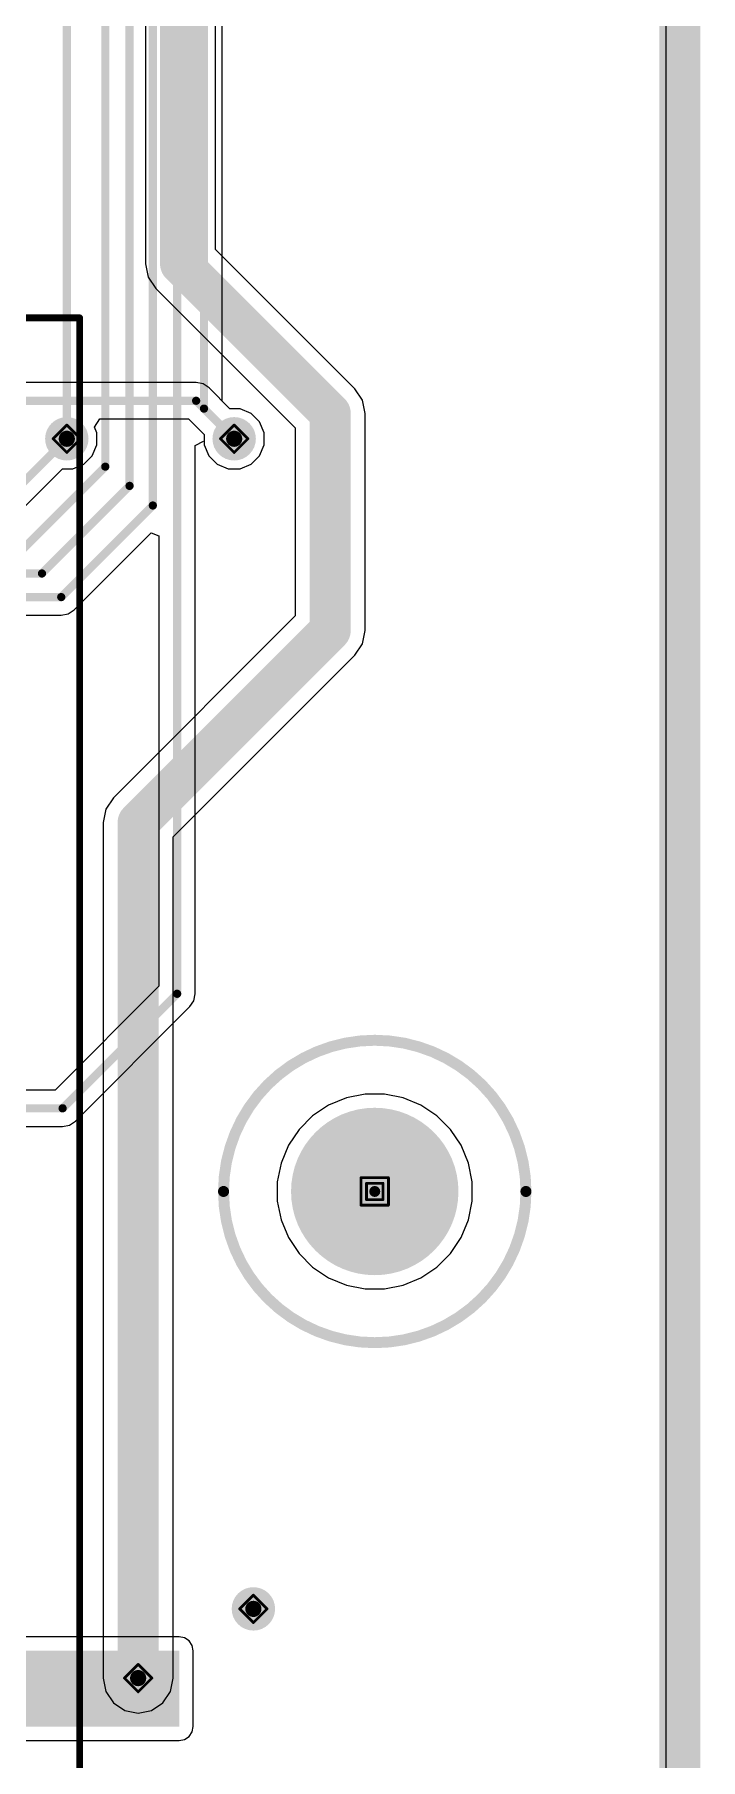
# Model space of a CAD drawing. Header units: inches. Extents: x -31 to 249, y -28 to 261.
# Drawn here: x 123.05 to 135.38, y 2.54 to 34.49 of the extents above; entities that cross this region are included whole.
import ezdxf

# ---------------------------------------------------------------- set-up
doc = ezdxf.new("R2010")
doc.units = ezdxf.units.IN
for name, color, linetype in [('Board Outline', 216, 'Continuous'), ('Bottom Layer', 5, 'Continuous'), ('Bottom Solder', 6, 'Continuous'), ('Dimension', 6, 'Continuous'), ('Drill Drawing', 1, 'Continuous'), ('Pad Holes', 156, 'Continuous'), ('Top Layer', 1, 'Continuous'), ('Top Overlay', 2, 'Continuous'), ('Top Solder', 216, 'Continuous'), ('Via Holes', 16, 'Continuous')]:
    doc.layers.add(name, color=color, linetype=linetype)

# ---------------------------------------------------------------- blocks, each defined once
blk = doc.blocks.new('1_1376430_8_40')
at = {"layer": 'Top Overlay'}
for points in [[(53.6, 10.397, 0.127, 0.127, 0), (56.35, 10.397, 0.127, 0.127, 0)], [(53.6, 10.397, 0.127, 0.127, 0), (56.35, 10.397, 0.127, 0.127, 0)], [(56.35, -18.833, 0.127, 0.127, 0), (56.35, 10.397, 0.127, 0.127, 0)], [(56.35, -18.833, 0.127, 0.127, 0), (56.35, 10.397, 0.127, 0.127, 0)]]:
    blk.add_lwpolyline(points, format="xyseb", dxfattribs=at)
blk.add_lwpolyline([(56.318, 10.397, 0.0635, 0.0635, 1), (56.382, 10.397, 0.0635, 0.0635, 1)], format="xyseb", close=True, dxfattribs=at)
blk.add_lwpolyline([(56.318, 10.397, 0.0635, 0.0635, 1), (56.382, 10.397, 0.0635, 0.0635, 1)], format="xyseb", close=True, dxfattribs=at)
blk.add_lwpolyline([(56.318, 10.397, 0.0635, 0.0635, 1), (56.382, 10.397, 0.0635, 0.0635, 1)], format="xyseb", close=True, dxfattribs=at)
blk.add_lwpolyline([(56.318, 10.397, 0.0635, 0.0635, 1), (56.382, 10.397, 0.0635, 0.0635, 1)], format="xyseb", close=True, dxfattribs=at)

msp = doc.modelspace()

# ---------------------------------------------------------------- hatches: boundary and pattern name
at = {"layer": 'Bottom Layer'}
h = msp.add_hatch(color=5, dxfattribs=at)
edge = h.paths.add_edge_path()
edge.add_arc((123.647, 27), 0.3, 0, 360)
h = msp.add_hatch(color=5, dxfattribs=at)
edge = h.paths.add_edge_path()
edge.add_arc((126.746, 27), 0.3, 0, 360)
h = msp.add_hatch(color=5, dxfattribs=at)
edge = h.paths.add_edge_path()
edge.add_arc((127.102, 5.334), 0.3, 0, 360)
msp.add_hatch(color=5, dxfattribs=at).paths.add_polyline_path([(2.592, 3.155), (125.73, 3.155), (125.73, 4.558), (2.592, 4.558)])
h = msp.add_hatch(color=5, dxfattribs=at)
edge = h.paths.add_edge_path()
edge.add_arc((124.968, 4.052), 0.3, 0, 360)
at = {"layer": 'Bottom Solder'}
h = msp.add_hatch(color=6, dxfattribs=at)
edge = h.paths.add_edge_path()
edge.add_arc((123.647, 27), 0.402, 0, 360)
h = msp.add_hatch(color=6, dxfattribs=at)
edge = h.paths.add_edge_path()
edge.add_arc((126.746, 27), 0.402, 0, 360)
h = msp.add_hatch(color=6, dxfattribs=at)
edge = h.paths.add_edge_path()
edge.add_arc((129.349, 13.063), 0.102, 0, 360)
h = msp.add_hatch(color=6, dxfattribs=at)
edge = h.paths.add_edge_path()
edge.add_arc((127.102, 5.334), 0.402, 0, 360)
h = msp.add_hatch(color=6, dxfattribs=at)
edge = h.paths.add_edge_path()
edge.add_arc((124.968, 4.052), 0.402, 0, 360)
at = {"layer": 'Pad Holes'}
h = msp.add_hatch(color=7, dxfattribs=at)
edge = h.paths.add_edge_path()
edge.add_arc((129.349, 13.063), 1.55, 0, 360)
at = {"layer": 'Top Layer'}
h = msp.add_hatch(color=1, dxfattribs=at)
edge = h.paths.add_edge_path()
edge.add_arc((123.647, 27), 0.3, 0, 360)
h = msp.add_hatch(color=1, dxfattribs=at)
edge = h.paths.add_edge_path()
edge.add_arc((126.746, 27), 0.3, 0, 360)
h = msp.add_hatch(color=1, dxfattribs=at)
edge = h.paths.add_edge_path()
edge.add_arc((127.102, 5.334), 0.3, 0, 360)
h = msp.add_hatch(color=1, dxfattribs=at)
edge = h.paths.add_edge_path()
edge.add_arc((124.968, 4.052), 0.3, 0, 360)
at = {"layer": 'Top Solder'}
h = msp.add_hatch(color=216, dxfattribs=at)
edge = h.paths.add_edge_path()
edge.add_arc((123.647, 27), 0.402, 0, 360)
h = msp.add_hatch(color=216, dxfattribs=at)
edge = h.paths.add_edge_path()
edge.add_arc((126.746, 27), 0.402, 0, 360)
h = msp.add_hatch(color=216, dxfattribs=at)
edge = h.paths.add_edge_path()
edge.add_arc((129.349, 13.063), 0.102, 0, 360)
h = msp.add_hatch(color=216, dxfattribs=at)
edge = h.paths.add_edge_path()
edge.add_arc((127.102, 5.334), 0.402, 0, 360)
h = msp.add_hatch(color=216, dxfattribs=at)
edge = h.paths.add_edge_path()
edge.add_arc((124.968, 4.052), 0.402, 0, 360)
at = {"layer": 'Via Holes'}
h = msp.add_hatch(color=7, dxfattribs=at)
edge = h.paths.add_edge_path()
edge.add_arc((123.647, 27), 0.15, 0, 360)
h = msp.add_hatch(color=7, dxfattribs=at)
edge = h.paths.add_edge_path()
edge.add_arc((126.746, 27), 0.15, 0, 360)
h = msp.add_hatch(color=7, dxfattribs=at)
edge = h.paths.add_edge_path()
edge.add_arc((127.102, 5.334), 0.15, 0, 360)
h = msp.add_hatch(color=7, dxfattribs=at)
edge = h.paths.add_edge_path()
edge.add_arc((124.968, 4.052), 0.15, 0, 360)

# ---------------------------------------------------------------- linework, layer by layer
at = {"layer": 'Board Outline'}
msp.add_lwpolyline([(135, 88.705, 0.762, 0.762, 0), (135, 0, 0.762, 0.762, 0)], format="xyseb", dxfattribs=at)
at = {"layer": 'Bottom Layer'}
for p, q in [((134.741, 88.446), (134.741, 0.259)), ((126.524, 27.698), (126.524, 79.685)), ((126.668, 27.554), (126.524, 27.698)), ((126.856, 27.554), (126.668, 27.554)), ((127.06, 27.47), (126.856, 27.554)), ((127.216, 27.314), (127.06, 27.47)), ((127.3, 27.11), (127.216, 27.314)), ((126.026, 26.876), (126.179, 26.957)), ((126.026, 16.724), (126.026, 26.876)), ((126.179, 26.957), (126.192, 26.948)), ((126.192, 26.948), (126.192, 26.89)), ((126.192, 26.89), (126.276, 26.686)), ((127.216, 26.686), (127.3, 26.89)), ((127.3, 26.89), (127.3, 27.11)), ((126.276, 26.686), (126.432, 26.531)), ((126.432, 26.531), (126.636, 26.446)), ((126.856, 26.446), (127.06, 26.531)), ((127.06, 26.531), (127.216, 26.686)), ((126.636, 26.446), (126.856, 26.446)), ((123.782, 23.831), (125.212, 25.261)), ((125.212, 25.261), (125.353, 25.203)), ((125.353, 25.203), (125.353, 16.863)), ((120.164, 23.733), (123.544, 23.733)), ((123.544, 23.733), (123.673, 23.758)), ((123.673, 23.758), (123.782, 23.831)), ((125.353, 16.863), (123.43, 14.94)), ((126.001, 16.595), (126.026, 16.724)), ((123.808, 14.365), (125.928, 16.485)), ((125.928, 16.485), (126.001, 16.595)), ((123.43, 14.94), (120.594, 14.94)), ((128.823, 14.798), (128.494, 14.662)), ((129.171, 14.867), (128.823, 14.798)), ((129.527, 14.867), (129.171, 14.867)), ((129.875, 14.798), (129.527, 14.867)), ((130.204, 14.662), (129.875, 14.798)), ((128.199, 14.465), (127.948, 14.213)), ((128.494, 14.662), (128.199, 14.465)), ((130.499, 14.465), (130.204, 14.662)), ((130.75, 14.213), (130.499, 14.465)), ((115.548, 14.267), (123.569, 14.267)), ((123.569, 14.267), (123.698, 14.292)), ((123.698, 14.292), (123.808, 14.365)), ((127.948, 14.213), (127.75, 13.918)), ((130.948, 13.918), (130.75, 14.213)), ((127.75, 13.918), (127.614, 13.59)), ((131.084, 13.59), (130.948, 13.918)), ((127.614, 13.59), (127.545, 13.241)), ((131.153, 13.241), (131.084, 13.59)), ((127.545, 13.241), (127.545, 12.886)), ((131.153, 12.886), (131.153, 13.241)), ((127.545, 12.886), (127.614, 12.537)), ((131.084, 12.537), (131.153, 12.886)), ((127.614, 12.537), (127.75, 12.209)), ((130.948, 12.209), (131.084, 12.537)), ((127.75, 12.209), (127.948, 11.913)), ((130.75, 11.913), (130.948, 12.209)), ((127.948, 11.913), (128.199, 11.662)), ((130.499, 11.662), (130.75, 11.913)), ((128.199, 11.662), (128.494, 11.465)), ((130.204, 11.465), (130.499, 11.662)), ((128.494, 11.465), (128.823, 11.329)), ((128.823, 11.329), (129.171, 11.259)), ((129.171, 11.259), (129.527, 11.259)), ((129.527, 11.259), (129.875, 11.329)), ((129.875, 11.329), (130.204, 11.465)), ((125.73, 4.817), (17.85, 4.817)), ((125.829, 4.797), (125.73, 4.817)), ((125.913, 4.741), (125.829, 4.797)), ((125.969, 4.657), (125.913, 4.741)), ((125.989, 4.558), (125.969, 4.657)), ((125.989, 3.155), (125.989, 4.558)), ((95.699, 2.896), (125.73, 2.896)), ((125.73, 2.896), (125.829, 2.916)), ((125.829, 2.916), (125.913, 2.972)), ((125.913, 2.972), (125.969, 3.056)), ((125.969, 3.056), (125.989, 3.155))]:
    msp.add_line(p, q, dxfattribs=at)
for points in [[(126.187, 27.559, 0.152, 0.152, 0), (126.187, 79.685, 0.152, 0.152, 0)], [(125.69, 16.724, 0.152, 0.152, 0), (125.69, 79.437, 0.152, 0.152, 0)], [(125.24, 25.765, 0.152, 0.152, 0), (125.24, 75.446, 0.152, 0.152, 0)], [(124.809, 26.128, 0.152, 0.152, 0), (124.809, 75.233, 0.152, 0.152, 0)], [(124.36, 26.484, 0.152, 0.152, 0), (124.36, 74.121, 0.152, 0.152, 0)], [(123.647, 27, 0.152, 0.152, 0), (123.647, 72.538, 0.152, 0.152, 0)], [(126.187, 27.559, 0.152, 0.152, 0), (126.746, 27, 0.152, 0.152, 0)], [(122.822, 24.946, 0.152, 0.152, 0), (124.36, 26.484, 0.152, 0.152, 0)], [(123.187, 24.506, 0.152, 0.152, 0), (124.809, 26.128, 0.152, 0.152, 0)], [(123.544, 24.069, 0.152, 0.152, 0), (125.24, 25.765, 0.152, 0.152, 0)], [(119.085, 24.506, 0.152, 0.152, 0), (123.187, 24.506, 0.152, 0.152, 0)], [(120.024, 24.069, 0.152, 0.152, 0), (123.544, 24.069, 0.152, 0.152, 0)], [(123.569, 14.603, 0.152, 0.152, 0), (125.69, 16.724, 0.152, 0.152, 0)], [(115.548, 14.603, 0.152, 0.152, 0), (123.569, 14.603, 0.152, 0.152, 0)]]:
    msp.add_lwpolyline(points, format="xyseb", dxfattribs=at)
for points in [[(126.149, 27.559, 0.0762, 0.0762, 1), (126.225, 27.559, 0.0762, 0.0762, 1)], [(126.149, 27.559, 0.0762, 0.0762, 1), (126.225, 27.559, 0.0762, 0.0762, 1)], [(123.609, 27, 0.0762, 0.0762, 1), (123.685, 27, 0.0762, 0.0762, 1)], [(126.708, 27, 0.0762, 0.0762, 1), (126.784, 27, 0.0762, 0.0762, 1)], [(124.322, 26.484, 0.0762, 0.0762, 1), (124.398, 26.484, 0.0762, 0.0762, 1)], [(124.322, 26.484, 0.0762, 0.0762, 1), (124.398, 26.484, 0.0762, 0.0762, 1)], [(124.771, 26.128, 0.0762, 0.0762, 1), (124.847, 26.128, 0.0762, 0.0762, 1)], [(124.771, 26.128, 0.0762, 0.0762, 1), (124.847, 26.128, 0.0762, 0.0762, 1)], [(125.202, 25.765, 0.0762, 0.0762, 1), (125.278, 25.765, 0.0762, 0.0762, 1)], [(125.202, 25.765, 0.0762, 0.0762, 1), (125.278, 25.765, 0.0762, 0.0762, 1)], [(123.149, 24.506, 0.0762, 0.0762, 1), (123.225, 24.506, 0.0762, 0.0762, 1)], [(123.149, 24.506, 0.0762, 0.0762, 1), (123.225, 24.506, 0.0762, 0.0762, 1)], [(123.506, 24.069, 0.0762, 0.0762, 1), (123.582, 24.069, 0.0762, 0.0762, 1)], [(123.506, 24.069, 0.0762, 0.0762, 1), (123.582, 24.069, 0.0762, 0.0762, 1)], [(125.651, 16.724, 0.0762, 0.0762, 1), (125.728, 16.724, 0.0762, 0.0762, 1)], [(125.651, 16.724, 0.0762, 0.0762, 1), (125.728, 16.724, 0.0762, 0.0762, 1)], [(123.531, 14.603, 0.0762, 0.0762, 1), (123.608, 14.603, 0.0762, 0.0762, 1)], [(123.531, 14.603, 0.0762, 0.0762, 1), (123.608, 14.603, 0.0762, 0.0762, 1)]]:
    msp.add_lwpolyline(points, format="xyseb", close=True, dxfattribs=at)
at = {"layer": 'Dimension'}
for points in [[(132.149, 13.063, 0.203, 0.203, 1), (126.549, 13.063, 0.203, 0.203, 1)], [(126.498, 13.063, 0.102, 0.102, 1), (126.6, 13.063, 0.102, 0.102, 1)], [(132.098, 13.063, 0.102, 0.102, 1), (132.2, 13.063, 0.102, 0.102, 1)]]:
    msp.add_lwpolyline(points, format="xyseb", close=True, dxfattribs=at)
at = {"layer": 'Drill Drawing'}
for points in [[(123.393, 27, 0.0508, 0.0508, 0), (123.647, 27.254, 0.0508, 0.0508, 0)], [(123.647, 27.254, 0.0508, 0.0508, 0), (123.901, 27, 0.0508, 0.0508, 0)], [(126.492, 27, 0.0508, 0.0508, 0), (126.746, 27.254, 0.0508, 0.0508, 0)], [(126.746, 27.254, 0.0508, 0.0508, 0), (127, 27, 0.0508, 0.0508, 0)], [(123.393, 27, 0.0508, 0.0508, 0), (123.647, 26.746, 0.0508, 0.0508, 0)], [(123.647, 26.746, 0.0508, 0.0508, 0), (123.901, 27, 0.0508, 0.0508, 0)], [(126.492, 27, 0.0508, 0.0508, 0), (126.746, 26.746, 0.0508, 0.0508, 0)], [(126.746, 26.746, 0.0508, 0.0508, 0), (127, 27, 0.0508, 0.0508, 0)], [(129.095, 13.317, 0.0508, 0.0508, 0), (129.603, 13.317, 0.0508, 0.0508, 0)], [(129.095, 12.809, 0.0508, 0.0508, 0), (129.095, 13.317, 0.0508, 0.0508, 0)], [(129.197, 13.216, 0.0508, 0.0508, 0), (129.501, 13.216, 0.0508, 0.0508, 0)], [(129.197, 12.911, 0.0508, 0.0508, 0), (129.197, 13.216, 0.0508, 0.0508, 0)], [(129.501, 12.911, 0.0508, 0.0508, 0), (129.501, 13.216, 0.0508, 0.0508, 0)], [(129.603, 12.809, 0.0508, 0.0508, 0), (129.603, 13.317, 0.0508, 0.0508, 0)], [(129.095, 12.809, 0.0508, 0.0508, 0), (129.603, 12.809, 0.0508, 0.0508, 0)], [(129.197, 12.911, 0.0508, 0.0508, 0), (129.501, 12.911, 0.0508, 0.0508, 0)], [(126.848, 5.334, 0.0508, 0.0508, 0), (127.102, 5.588, 0.0508, 0.0508, 0)], [(127.102, 5.588, 0.0508, 0.0508, 0), (127.356, 5.334, 0.0508, 0.0508, 0)], [(126.848, 5.334, 0.0508, 0.0508, 0), (127.102, 5.08, 0.0508, 0.0508, 0)], [(127.102, 5.08, 0.0508, 0.0508, 0), (127.356, 5.334, 0.0508, 0.0508, 0)], [(124.714, 4.052, 0.0508, 0.0508, 0), (124.968, 4.306, 0.0508, 0.0508, 0)], [(124.968, 4.306, 0.0508, 0.0508, 0), (125.222, 4.052, 0.0508, 0.0508, 0)], [(124.714, 4.052, 0.0508, 0.0508, 0), (124.968, 3.798, 0.0508, 0.0508, 0)], [(124.968, 3.798, 0.0508, 0.0508, 0), (125.222, 4.052, 0.0508, 0.0508, 0)]]:
    msp.add_lwpolyline(points, format="xyseb", dxfattribs=at)
for points in [[(123.635, 27.254, 0.0254, 0.0254, 1), (123.66, 27.254, 0.0254, 0.0254, 1)], [(123.635, 27.254, 0.0254, 0.0254, 1), (123.66, 27.254, 0.0254, 0.0254, 1)], [(126.733, 27.254, 0.0254, 0.0254, 1), (126.759, 27.254, 0.0254, 0.0254, 1)], [(126.733, 27.254, 0.0254, 0.0254, 1), (126.759, 27.254, 0.0254, 0.0254, 1)], [(123.381, 27, 0.0254, 0.0254, 1), (123.406, 27, 0.0254, 0.0254, 1)], [(123.381, 27, 0.0254, 0.0254, 1), (123.406, 27, 0.0254, 0.0254, 1)], [(123.889, 27, 0.0254, 0.0254, 1), (123.914, 27, 0.0254, 0.0254, 1)], [(123.889, 27, 0.0254, 0.0254, 1), (123.914, 27, 0.0254, 0.0254, 1)], [(126.479, 27, 0.0254, 0.0254, 1), (126.505, 27, 0.0254, 0.0254, 1)], [(126.479, 27, 0.0254, 0.0254, 1), (126.505, 27, 0.0254, 0.0254, 1)], [(126.987, 27, 0.0254, 0.0254, 1), (127.013, 27, 0.0254, 0.0254, 1)], [(126.987, 27, 0.0254, 0.0254, 1), (127.013, 27, 0.0254, 0.0254, 1)], [(123.635, 26.746, 0.0254, 0.0254, 1), (123.66, 26.746, 0.0254, 0.0254, 1)], [(123.635, 26.746, 0.0254, 0.0254, 1), (123.66, 26.746, 0.0254, 0.0254, 1)], [(126.733, 26.746, 0.0254, 0.0254, 1), (126.759, 26.746, 0.0254, 0.0254, 1)], [(126.733, 26.746, 0.0254, 0.0254, 1), (126.759, 26.746, 0.0254, 0.0254, 1)], [(129.082, 13.317, 0.0254, 0.0254, 1), (129.108, 13.317, 0.0254, 0.0254, 1)], [(129.082, 13.317, 0.0254, 0.0254, 1), (129.108, 13.317, 0.0254, 0.0254, 1)], [(129.184, 13.216, 0.0254, 0.0254, 1), (129.209, 13.216, 0.0254, 0.0254, 1)], [(129.184, 13.216, 0.0254, 0.0254, 1), (129.209, 13.216, 0.0254, 0.0254, 1)], [(129.489, 13.216, 0.0254, 0.0254, 1), (129.514, 13.216, 0.0254, 0.0254, 1)], [(129.489, 13.216, 0.0254, 0.0254, 1), (129.514, 13.216, 0.0254, 0.0254, 1)], [(129.59, 13.317, 0.0254, 0.0254, 1), (129.616, 13.317, 0.0254, 0.0254, 1)], [(129.59, 13.317, 0.0254, 0.0254, 1), (129.616, 13.317, 0.0254, 0.0254, 1)], [(129.082, 12.809, 0.0254, 0.0254, 1), (129.108, 12.809, 0.0254, 0.0254, 1)], [(129.082, 12.809, 0.0254, 0.0254, 1), (129.108, 12.809, 0.0254, 0.0254, 1)], [(129.184, 12.911, 0.0254, 0.0254, 1), (129.209, 12.911, 0.0254, 0.0254, 1)], [(129.184, 12.911, 0.0254, 0.0254, 1), (129.209, 12.911, 0.0254, 0.0254, 1)], [(129.489, 12.911, 0.0254, 0.0254, 1), (129.514, 12.911, 0.0254, 0.0254, 1)], [(129.489, 12.911, 0.0254, 0.0254, 1), (129.514, 12.911, 0.0254, 0.0254, 1)], [(129.59, 12.809, 0.0254, 0.0254, 1), (129.616, 12.809, 0.0254, 0.0254, 1)], [(129.59, 12.809, 0.0254, 0.0254, 1), (129.616, 12.809, 0.0254, 0.0254, 1)], [(127.089, 5.588, 0.0254, 0.0254, 1), (127.114, 5.588, 0.0254, 0.0254, 1)], [(127.089, 5.588, 0.0254, 0.0254, 1), (127.114, 5.588, 0.0254, 0.0254, 1)], [(126.835, 5.334, 0.0254, 0.0254, 1), (126.86, 5.334, 0.0254, 0.0254, 1)], [(126.835, 5.334, 0.0254, 0.0254, 1), (126.86, 5.334, 0.0254, 0.0254, 1)], [(127.343, 5.334, 0.0254, 0.0254, 1), (127.368, 5.334, 0.0254, 0.0254, 1)], [(127.343, 5.334, 0.0254, 0.0254, 1), (127.368, 5.334, 0.0254, 0.0254, 1)], [(127.089, 5.08, 0.0254, 0.0254, 1), (127.114, 5.08, 0.0254, 0.0254, 1)], [(127.089, 5.08, 0.0254, 0.0254, 1), (127.114, 5.08, 0.0254, 0.0254, 1)], [(124.955, 4.306, 0.0254, 0.0254, 1), (124.981, 4.306, 0.0254, 0.0254, 1)], [(124.955, 4.306, 0.0254, 0.0254, 1), (124.981, 4.306, 0.0254, 0.0254, 1)], [(124.701, 4.052, 0.0254, 0.0254, 1), (124.727, 4.052, 0.0254, 0.0254, 1)], [(124.701, 4.052, 0.0254, 0.0254, 1), (124.727, 4.052, 0.0254, 0.0254, 1)], [(125.209, 4.052, 0.0254, 0.0254, 1), (125.235, 4.052, 0.0254, 0.0254, 1)], [(125.209, 4.052, 0.0254, 0.0254, 1), (125.235, 4.052, 0.0254, 0.0254, 1)], [(124.955, 3.798, 0.0254, 0.0254, 1), (124.981, 3.798, 0.0254, 0.0254, 1)], [(124.955, 3.798, 0.0254, 0.0254, 1), (124.981, 3.798, 0.0254, 0.0254, 1)]]:
    msp.add_lwpolyline(points, format="xyseb", close=True, dxfattribs=at)
at = {"layer": 'Top Layer'}
for p, q in [((134.741, 88.446), (134.741, 0.259)), ((126.402, 30.508), (126.402, 81.183)), ((125.107, 66.233), (125.107, 30.24)), ((128.982, 27.928), (126.402, 30.508)), ((125.107, 30.24), (125.156, 29.992)), ((125.156, 29.992), (125.297, 29.782)), ((125.297, 29.782), (127.877, 27.202)), ((126.042, 28.041), (122.831, 28.041)), ((126.171, 28.015), (126.042, 28.041)), ((126.28, 27.942), (126.171, 28.015)), ((126.668, 27.554), (126.28, 27.942)), ((129.122, 27.718), (128.982, 27.928)), ((126.856, 27.554), (126.668, 27.554)), ((127.06, 27.47), (126.856, 27.554)), ((127.216, 27.314), (127.06, 27.47)), ((129.171, 27.47), (129.122, 27.718)), ((129.171, 23.451), (129.171, 27.47)), ((124.158, 27.215), (124.26, 27.367)), ((124.201, 27.11), (124.158, 27.215)), ((124.26, 27.367), (125.903, 27.367)), ((125.903, 27.367), (126.192, 27.078)), ((127.3, 27.11), (127.216, 27.314)), ((127.877, 27.202), (127.877, 23.719)), ((124.117, 26.686), (124.201, 26.89)), ((124.201, 26.89), (124.201, 27.11)), ((126.192, 27.078), (126.192, 26.89)), ((126.192, 26.89), (126.276, 26.686)), ((127.216, 26.686), (127.3, 26.89)), ((127.3, 26.89), (127.3, 27.11)), ((123.757, 26.446), (123.961, 26.531)), ((123.961, 26.531), (124.117, 26.686)), ((126.276, 26.686), (126.432, 26.531)), ((126.432, 26.531), (126.636, 26.446)), ((126.856, 26.446), (127.06, 26.531)), ((127.06, 26.531), (127.216, 26.686)), ((121.831, 24.708), (123.569, 26.446)), ((123.569, 26.446), (123.757, 26.446)), ((126.636, 26.446), (126.856, 26.446)), ((127.877, 23.719), (124.51, 20.353)), ((129.122, 23.203), (129.171, 23.451)), ((128.982, 22.993), (129.122, 23.203)), ((125.615, 19.627), (128.982, 22.993)), ((124.37, 20.143), (124.321, 19.895)), ((124.51, 20.353), (124.37, 20.143)), ((124.321, 19.895), (124.321, 4.052)), ((125.615, 4.052), (125.615, 19.627)), ((128.823, 14.798), (128.494, 14.662)), ((129.171, 14.867), (128.823, 14.798)), ((129.527, 14.867), (129.171, 14.867)), ((129.875, 14.798), (129.527, 14.867)), ((130.204, 14.662), (129.875, 14.798)), ((128.199, 14.465), (127.948, 14.213)), ((128.494, 14.662), (128.199, 14.465)), ((130.499, 14.465), (130.204, 14.662)), ((130.75, 14.213), (130.499, 14.465)), ((127.948, 14.213), (127.75, 13.918)), ((130.948, 13.918), (130.75, 14.213)), ((127.75, 13.918), (127.614, 13.59)), ((131.084, 13.59), (130.948, 13.918)), ((127.614, 13.59), (127.545, 13.241)), ((131.153, 13.241), (131.084, 13.59)), ((127.545, 13.241), (127.545, 12.886)), ((131.153, 12.886), (131.153, 13.241)), ((127.545, 12.886), (127.614, 12.537)), ((131.084, 12.537), (131.153, 12.886)), ((127.614, 12.537), (127.75, 12.209)), ((130.948, 12.209), (131.084, 12.537)), ((127.75, 12.209), (127.948, 11.913)), ((130.75, 11.913), (130.948, 12.209)), ((127.948, 11.913), (128.199, 11.662)), ((130.499, 11.662), (130.75, 11.913)), ((128.199, 11.662), (128.494, 11.465)), ((130.204, 11.465), (130.499, 11.662)), ((128.494, 11.465), (128.823, 11.329)), ((128.823, 11.329), (129.171, 11.259)), ((129.171, 11.259), (129.527, 11.259)), ((129.527, 11.259), (129.875, 11.329)), ((129.875, 11.329), (130.204, 11.465)), ((124.321, 4.052), (124.37, 3.805)), ((125.566, 3.805), (125.615, 4.052)), ((124.37, 3.805), (124.51, 3.595)), ((124.51, 3.595), (124.72, 3.454)), ((125.216, 3.454), (125.426, 3.595)), ((125.426, 3.595), (125.566, 3.805)), ((124.72, 3.454), (124.968, 3.405)), ((124.968, 3.405), (125.216, 3.454))]:
    msp.add_line(p, q, dxfattribs=at)
for points in [[(125.755, 30.24, 0.762, 0.762, 0), (125.755, 81.183, 0.762, 0.762, 0)], [(125.755, 30.24, 0.762, 0.762, 0), (128.524, 27.47, 0.762, 0.762, 0)], [(128.524, 23.451, 0.762, 0.762, 0), (128.524, 27.47, 0.762, 0.762, 0)], [(122.831, 27.704, 0.152, 0.152, 0), (126.042, 27.704, 0.152, 0.152, 0)], [(126.042, 27.704, 0.152, 0.152, 0), (126.746, 27, 0.152, 0.152, 0)], [(121.593, 24.946, 0.152, 0.152, 0), (123.647, 27, 0.152, 0.152, 0)], [(124.968, 19.895, 0.762, 0.762, 0), (128.524, 23.451, 0.762, 0.762, 0)], [(124.968, 4.052, 0.762, 0.762, 0), (124.968, 19.895, 0.762, 0.762, 0)]]:
    msp.add_lwpolyline(points, format="xyseb", dxfattribs=at)
for points in [[(125.564, 30.24, 0.381, 0.381, 1), (125.945, 30.24, 0.381, 0.381, 1)], [(125.564, 30.24, 0.381, 0.381, 1), (125.945, 30.24, 0.381, 0.381, 1)], [(128.333, 27.47, 0.381, 0.381, 1), (128.714, 27.47, 0.381, 0.381, 1)], [(128.333, 27.47, 0.381, 0.381, 1), (128.714, 27.47, 0.381, 0.381, 1)], [(126.004, 27.704, 0.0762, 0.0762, 1), (126.08, 27.704, 0.0762, 0.0762, 1)], [(126.004, 27.704, 0.0762, 0.0762, 1), (126.08, 27.704, 0.0762, 0.0762, 1)], [(123.609, 27, 0.0762, 0.0762, 1), (123.685, 27, 0.0762, 0.0762, 1)], [(126.708, 27, 0.0762, 0.0762, 1), (126.784, 27, 0.0762, 0.0762, 1)], [(128.333, 23.451, 0.381, 0.381, 1), (128.714, 23.451, 0.381, 0.381, 1)], [(128.333, 23.451, 0.381, 0.381, 1), (128.714, 23.451, 0.381, 0.381, 1)], [(124.778, 19.895, 0.381, 0.381, 1), (125.159, 19.895, 0.381, 0.381, 1)], [(124.778, 19.895, 0.381, 0.381, 1), (125.159, 19.895, 0.381, 0.381, 1)], [(124.778, 4.052, 0.381, 0.381, 1), (125.159, 4.052, 0.381, 0.381, 1)]]:
    msp.add_lwpolyline(points, format="xyseb", close=True, dxfattribs=at)

# ---------------------------------------------------------------- block references
msp.add_blockref('1_1376430_8_40', (67.535, 18.842))

doc.saveas('drawing.dxf')
